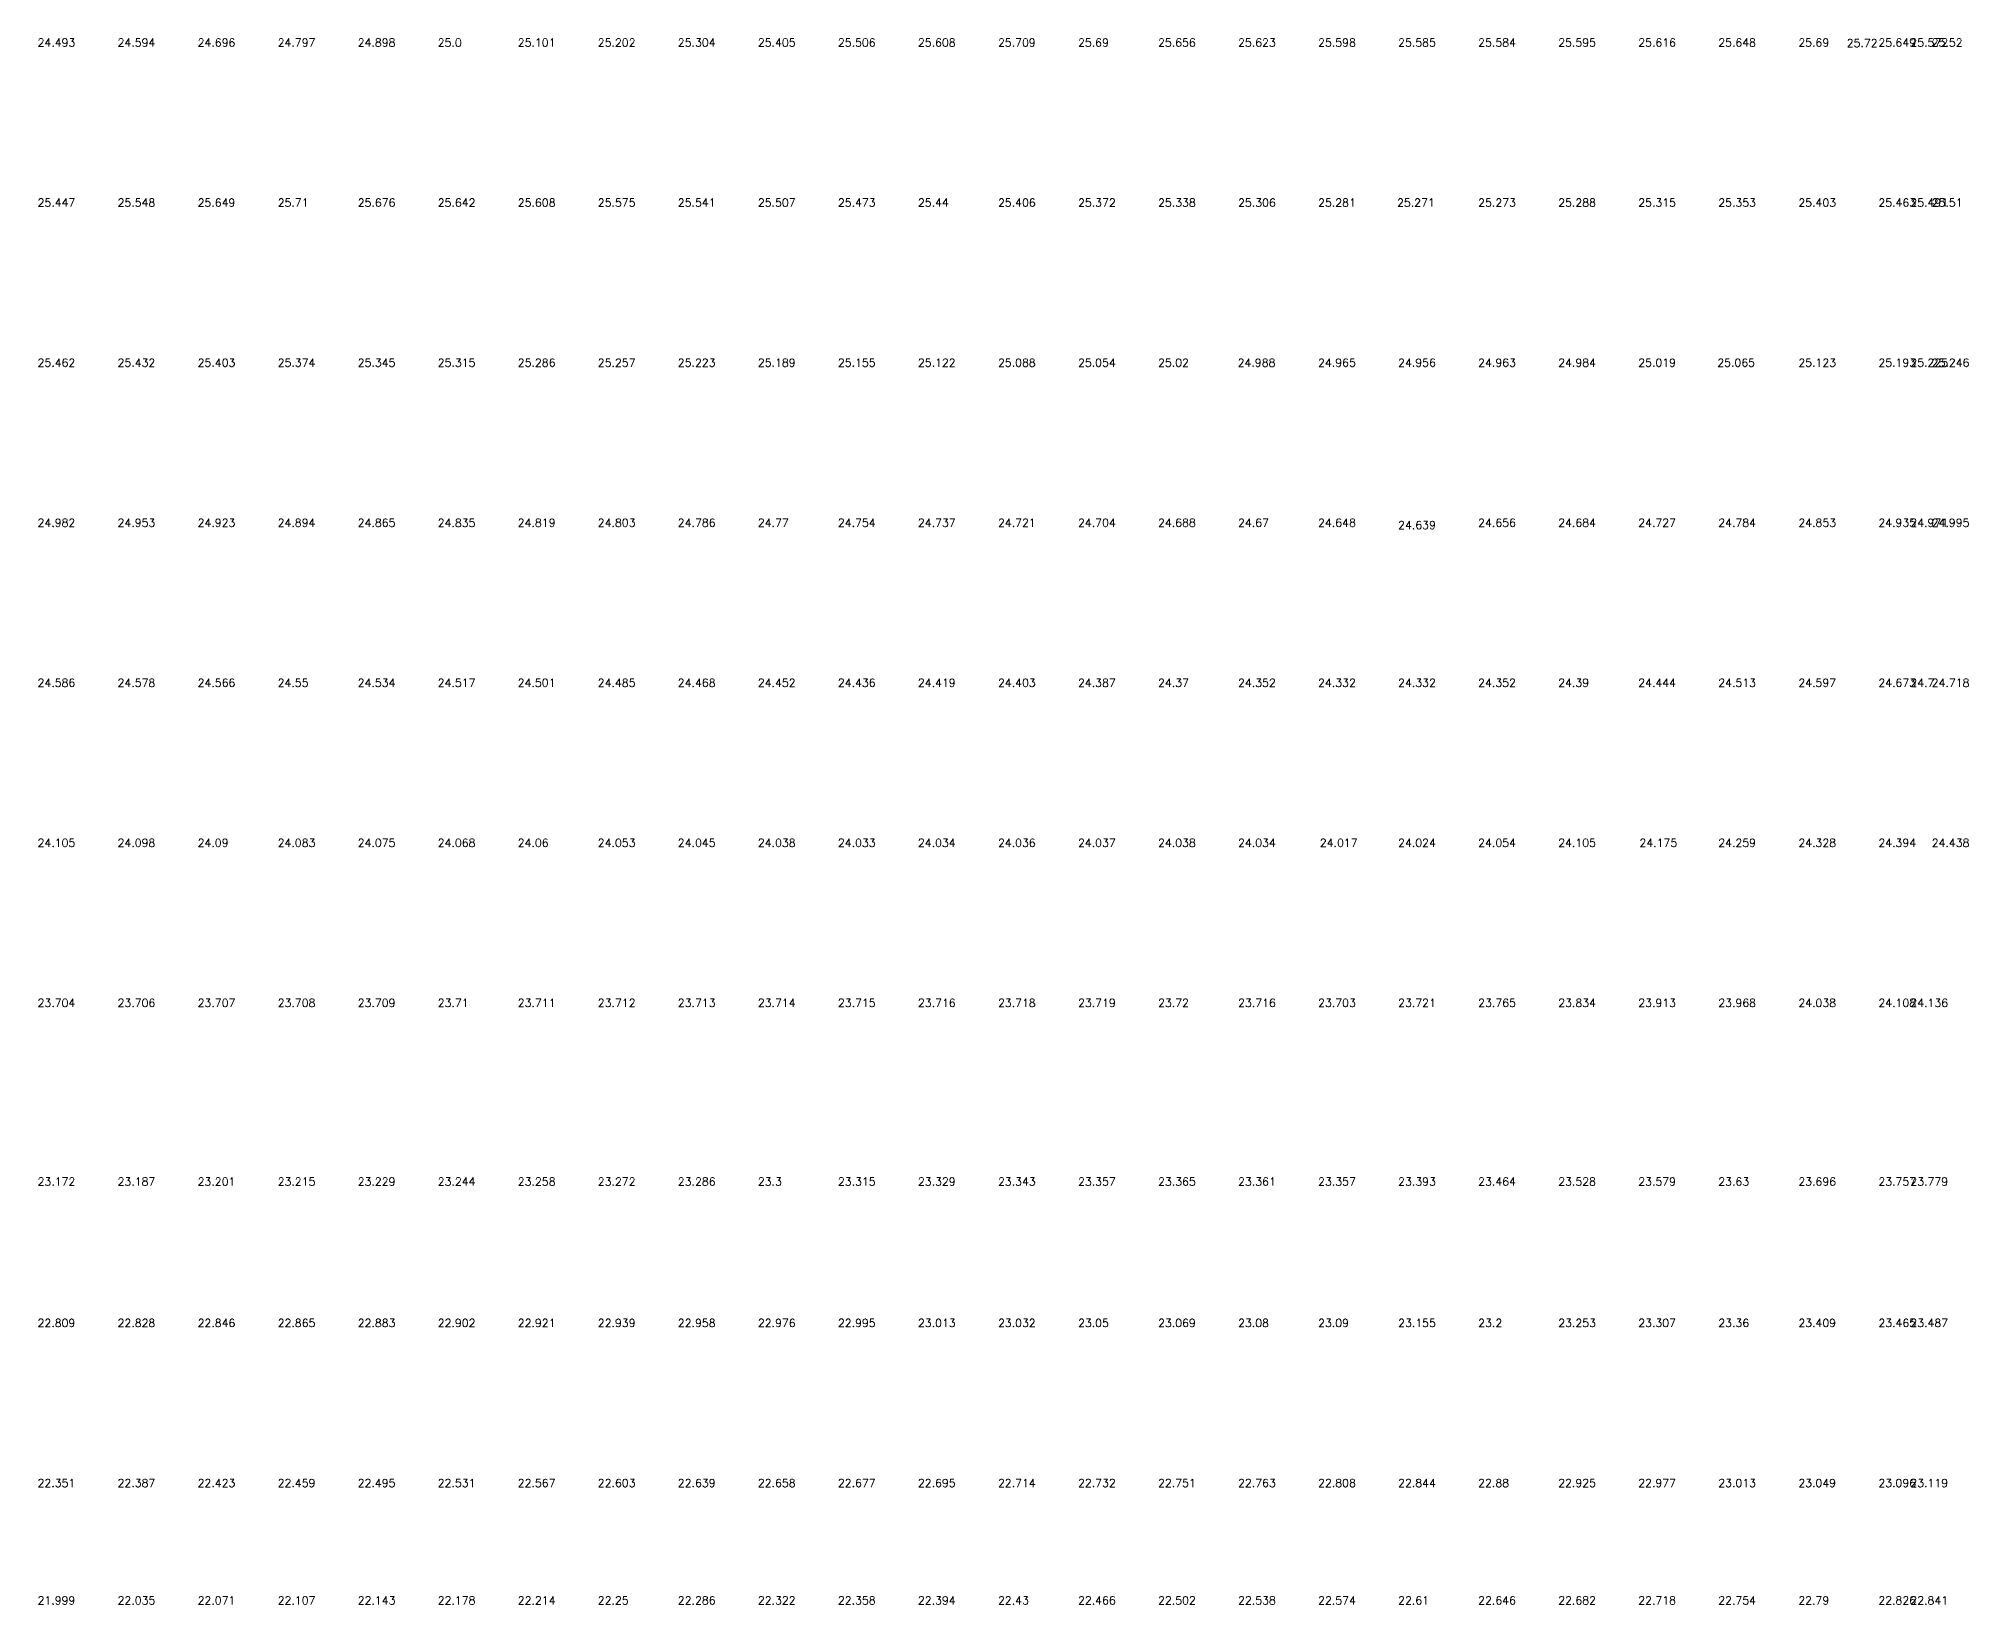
# Model space of a CAD drawing. Extents: x 6821 to 156660, y 8800 to 140150.
# Drawn here: x 120020 to 156188, y 8800 to 38150 of the extents above; entities that cross this region are included whole.
import ezdxf

# ---------------------------------------------------------------- set-up
doc = ezdxf.new("R2010")
doc.units = 0
doc.layers.get('0').update_dxf_attribs({"linetype": 'CONTINUOUS'})
doc.styles.get("Standard").update_dxf_attribs({"font": 'romans.shx', "bigfont": 'hztxt.shx'})

msp = doc.modelspace()

# ---------------------------------------------------------------- texts
for s, p in [('24.493', (120000.62, 38000, 24772.92)), ('24.594', (121500.62, 38000, 24874.28)), ('24.696', (123000.62, 38000, 24975.63)), ('24.797', (124500.62, 38000, 25076.99)), ('24.898', (126000.62, 38000, 25178.35)), ('25.0', (127500.62, 38000, 25279.7)), ('25.101', (129000.62, 38000, 25381.06)), ('25.202', (130500.62, 38000, 25482.42)), ('25.304', (132000.62, 38000, 25583.77)), ('25.405', (133500.62, 38000, 25685.13)), ('25.506', (135000.62, 38000, 25786.49)), ('25.608', (136500.62, 38000, 25887.85)), ('25.709', (138000.62, 38000, 25989.2)), ('25.69', (139500.62, 38000, 25969.82)), ('25.656', (141000.62, 38000, 25936.04)), ('25.623', (142500.62, 38000, 25903.39)), ('25.598', (144000.62, 38000, 25878.23)), ('25.585', (145500.62, 38000, 25865.26)), ('25.584', (147000.62, 38000, 25864.16)), ('25.595', (148500.62, 38000, 25874.56)), ('25.616', (150000.62, 38000, 25896.06)), ('25.648', (151500.62, 38000, 25928.18)), ('25.69', (153000.62, 38000, 25970.41)), ('25.72', (153907.61, 37992, 26000)), ('25.649', (154500.62, 38000, 25928.85)), ('25.572', (155100.62, 38000, 25851.66)), ('25.52', (155500.62, 38000, 25799.99)), ('25.447', (120000.62, 35000, 25726.61)), ('25.548', (121500.62, 35000, 25827.97)), ('25.649', (123000.62, 35000, 25929.33)), ('25.71', (124500.62, 35000, 25989.77)), ('25.676', (126000.62, 35000, 25955.99)), ('25.642', (127500.62, 35000, 25922.22)), ('25.608', (129000.62, 35000, 25888.44)), ('25.575', (130500.62, 35000, 25854.66)), ('25.541', (132000.62, 35000, 25820.88)), ('25.507', (133500.62, 35000, 25787.1)), ('25.473', (135000.62, 35000, 25753.32)), ('25.44', (136500.62, 35000, 25719.54)), ('25.406', (138000.62, 35000, 25685.77)), ('25.372', (139500.62, 35000, 25651.99)), ('25.338', (141000.62, 35000, 25618.21)), ('25.306', (142500.62, 35000, 25585.53)), ('25.281', (144000.62, 35000, 25561.48)), ('25.271', (145479.81, 35000, 25550.81)), ('25.273', (147000.62, 35000, 25552.98)), ('25.288', (148500.62, 35000, 25567.78)), ('25.315', (150000.62, 35000, 25594.69)), ('25.353', (151500.62, 35000, 25633.23)), ('25.353', (151500.62, 35000, 25633.23)), ('25.403', (153000.62, 35000, 25682.88)), ('25.463', (154500.62, 35000, 25743.05)), ('25.463', (154500.62, 35000, 25743.05)), ('25.491', (155100.62, 35000, 25770.85)), ('25.51', (155500.62, 35000, 25789.64)), ('25.462', (120000.62, 32000, 25741.74)), ('25.432', (121500.62, 32000, 25712.47)), ('25.403', (123000.62, 32000, 25683.2)), ('25.374', (124500.62, 32000, 25653.93)), ('25.345', (126000.62, 32000, 25624.66)), ('25.315', (127500.62, 32000, 25595.39)), ('25.286', (129000.62, 32000, 25566.12)), ('25.257', (130500.62, 31999.48, 25536.77)), ('25.223', (132000.62, 32000, 25503.05)), ('25.189', (133500.62, 32000, 25469.27)), ('25.155', (135000.62, 32000, 25435.49)), ('25.122', (136500.62, 32000, 25401.71)), ('25.088', (138000.62, 32000, 25367.93)), ('25.054', (139500.62, 32000, 25334.15)), ('25.02', (141000.62, 32000, 25300.38)), ('24.988', (142493.22, 32000, 25267.8)), ('24.965', (144000.62, 32000, 25244.74)), ('24.956', (145500.62, 32000, 25236.25)), ('24.963', (147000.62, 32000, 25242.83)), ('24.984', (148500.62, 32000, 25264.25)), ('25.019', (150000.62, 32000, 25298.54)), ('25.065', (151482.21, 32000, 25344.52)), ('25.123', (153000.62, 32000, 25403.48)), ('25.193', (154500.62, 32000, 25472.91)), ('25.225', (155100.62, 32000, 25504.62)), ('25.246', (155500.62, 32000, 25526.03)), ('24.982', (120000.62, 29000, 25261.79)), ('24.953', (121500.62, 29000, 25232.52)), ('24.923', (123000.62, 29000, 25203.25)), ('24.894', (124500.62, 29000, 25173.98)), ('24.865', (126000.62, 29000, 25144.71)), ('24.835', (127500.62, 28997.26, 25115.01)), ('24.819', (129000.62, 29000, 25098.94)), ('24.803', (130500.62, 29000, 25082.59)), ('24.786', (132000.62, 29000, 25066.24)), ('24.77', (133500.62, 29000, 25049.89)), ('24.754', (135000.62, 29000, 25033.54)), ('24.737', (136500.62, 29000, 25017.18)), ('24.721', (138000.62, 29000, 25000.83)), ('24.704', (139500.62, 29000, 24984.48)), ('24.688', (141000.62, 29000, 24968.13)), ('24.67', (142500.62, 29000, 24949.8)), ('24.648', (144000.62, 29000, 24927.99)), ('24.639', (145500.62, 28956.39, 24919.09)), ('24.656', (147000.62, 29000, 24936.05)), ('24.684', (148500.62, 29000, 24963.84)), ('24.727', (150000.62, 29000, 25007.4)), ('24.784', (151500.62, 29000, 25063.9)), ('24.853', (153000.62, 29000, 25132.87)), ('24.935', (154500.62, 29000, 25214.63)), ('24.971', (155100.62, 29000, 25250.56)), ('24.995', (155500.62, 29000, 25274.52)), ('24.586', (120000.62, 26000, 24865.55)), ('24.578', (121500.62, 26000, 24858.02)), ('24.566', (123000.62, 26000, 24846.43)), ('24.55', (124500.62, 26000, 24830.08)), ('24.534', (126000.62, 26000, 24813.73)), ('24.517', (127500.62, 26000, 24797.38)), ('24.501', (129000.62, 26000, 24781.02)), ('24.485', (130500.62, 26000, 24764.67)), ('24.468', (132000.62, 26000, 24748.32)), ('24.452', (133500.62, 26000, 24731.97)), ('24.436', (135000.62, 26000, 24715.61)), ('24.419', (136500.62, 26000, 24699.26)), ('24.403', (138000.62, 26000, 24682.91)), ('24.387', (139500.62, 26000, 24666.56)), ('24.37', (141000.62, 26000, 24650.21)), ('24.352', (142500.62, 26000, 24631.94)), ('24.332', (144000.62, 26000, 24611.59)), ('24.332', (145500.62, 26000, 24612.44)), ('24.352', (147000.62, 26000, 24632.45)), ('24.39', (148500.62, 26000, 24669.66)), ('24.444', (150000.62, 26000, 24724.32)), ('24.513', (151500.62, 26000, 24793.22)), ('24.597', (153000.62, 26000, 24876.75)), ('24.673', (154500.62, 26000, 24953.13)), ('24.7', (155100.62, 26000, 24979.54)), ('24.718', (155500.62, 26000, 24997.71)), ('24.105', (120000.62, 23000, 24385.44)), ('24.098', (121500.62, 23000, 24377.9)), ('24.09', (123000.62, 23000, 24370.37)), ('24.083', (124500.62, 23000, 24362.84)), ('24.075', (126000.62, 23000, 24355.31)), ('24.068', (127500.62, 23000, 24347.77)), ('24.06', (129000.62, 23000, 24340.24)), ('24.053', (130500.62, 23000, 24332.71)), ('24.045', (132000.62, 23000, 24325.18)), ('24.038', (133500.62, 23000, 24317.64)), ('24.033', (135000.62, 23000, 24313.35)), ('24.034', (136500.62, 23000, 24314.43)), ('24.036', (138000.62, 23000, 24315.52)), ('24.037', (139500.62, 23000, 24316.6)), ('24.038', (141000.62, 23000, 24317.68)), ('24.034', (142500.62, 23000, 24314.08)), ('24.017', (144033.26, 23000, 24296.99)), ('24.024', (145500.62, 23000, 24304.32)), ('24.054', (147000.62, 23000, 24334.2)), ('24.105', (148500.62, 23000, 24384.75)), ('24.175', (150023.68, 23000, 24454.8)), ('24.259', (151500.62, 23000, 24538.88)), ('24.328', (153000.62, 23000, 24607.61)), ('24.394', (154500.62, 23000, 24673.62)), ('24.438', (155500.62, 23000, 24717.63)), ('23.704', (120000.62, 20000, 23984.5)), ('23.706', (121500.62, 20000, 23985.58)), ('23.707', (123000.62, 20000, 23986.67)), ('23.708', (124500.62, 20000, 23987.75)), ('23.709', (126000.62, 20000, 23988.83)), ('23.71', (127500.62, 20000, 23989.92)), ('23.711', (129000.62, 20000, 23991)), ('23.712', (130500.62, 20000, 23992.09)), ('23.713', (132000.62, 20000, 23993.17)), ('23.714', (133500.62, 20000, 23994.25)), ('23.715', (135000.62, 20000, 23995.34)), ('23.716', (136500.62, 20000, 23996.42)), ('23.718', (138000.62, 20000, 23997.51)), ('23.719', (139500.62, 20000, 23998.59)), ('23.72', (141000.62, 20000, 23999.67)), ('23.716', (142500.62, 20000, 23996.21)), ('23.703', (144000.62, 20000, 23983.08)), ('23.721', (145500.62, 20000, 24000.64)), ('23.765', (147000.62, 20000, 24045.17)), ('23.834', (148500.62, 20000, 24113.92)), ('23.913', (150000.62, 20000, 24193.01)), ('23.968', (151500.62, 20000, 24247.56)), ('24.038', (153000.62, 20000, 24317.82)), ('24.108', (154500.62, 20000, 24388.09)), ('24.136', (155100.62, 20000, 24416.2)), ('23.172', (120000.62, 16650, 23452.44)), ('23.187', (121500.62, 16650, 23466.66)), ('23.201', (123000.62, 16650, 23480.88)), ('23.215', (124500.62, 16650, 23495.1)), ('23.229', (126000.62, 16650, 23509.32)), ('23.244', (127500.62, 16650, 23523.54)), ('23.258', (129000.62, 16650, 23537.76)), ('23.272', (130500.62, 16650, 23551.97)), ('23.286', (132000.62, 16650, 23566.19)), ('23.3', (133500.62, 16650, 23580.41)), ('23.315', (135000.62, 16650, 23594.63)), ('23.329', (136500.62, 16650, 23608.85)), ('23.343', (138000.62, 16650, 23623.07)), ('23.357', (139500.62, 16650, 23637.29)), ('23.365', (141000.62, 16650, 23644.56)), ('23.361', (142500.62, 16650, 23641.27)), ('23.357', (144000.62, 16650, 23636.8)), ('23.393', (145500.62, 16650, 23673.11)), ('23.464', (147000.62, 16650, 23744.36)), ('23.528', (148500.62, 16650, 23807.85)), ('23.579', (150000.62, 16650, 23859.05)), ('23.63', (151500.62, 16650, 23910.25)), ('23.696', (153000.62, 16650, 23976.07)), ('23.757', (154500.62, 16650, 24037.4)), ('23.779', (155100.62, 16650, 24058.75)), ('22.809', (120000.62, 14000, 23089.36)), ('22.828', (121500.62, 14000, 23107.89)), ('22.846', (123000.62, 14000, 23126.42)), ('22.865', (124500.62, 14000, 23144.95)), ('22.883', (126000.62, 14000, 23163.48)), ('22.902', (127500.62, 14000, 23182.01)), ('22.921', (129000.62, 14000, 23200.54)), ('22.939', (130500.62, 14000, 23219.07)), ('22.958', (132000.62, 14000, 23237.6)), ('22.976', (133500.62, 14000, 23256.13)), ('22.995', (135000.62, 14000, 23274.66)), ('23.013', (136500.62, 14000, 23293.19)), ('23.032', (138000.62, 14000, 23311.72)), ('23.05', (139500.62, 14000, 23330.25)), ('23.069', (141000.62, 14000, 23348.78)), ('23.08', (142500.62, 14000, 23360.49)), ('23.09', (144000.62, 14000, 23369.86)), ('23.155', (145500.62, 14000, 23435.42)), ('23.2', (147000.62, 14000, 23479.98)), ('23.253', (148500.62, 14000, 23533.37)), ('23.307', (150000.62, 14000, 23586.76)), ('23.36', (151500.62, 14000, 23640.15)), ('23.409', (153000.62, 14000, 23688.56)), ('23.465', (154500.62, 14000, 23744.87)), ('23.487', (155100.62, 14000, 23767.39)), ('22.351', (120000.62, 11000, 22630.9)), ('22.387', (121500.62, 11000, 22666.88)), ('22.423', (123000.62, 11000, 22702.87)), ('22.459', (124500.62, 11000, 22738.86)), ('22.495', (126000.62, 11000, 22774.84)), ('22.531', (127500.62, 11000, 22810.83)), ('22.567', (129000.62, 11000, 22846.81)), ('22.603', (130500.62, 11000, 22882.8)), ('22.639', (132000.62, 11000, 22918.78)), ('22.658', (133500.62, 11000, 22938.03)), ('22.677', (135000.62, 11000, 22956.56)), ('22.695', (136500.62, 11000, 22975.09)), ('22.714', (138000.62, 11000, 22993.62)), ('22.732', (139500.62, 11000, 23012.15)), ('22.751', (141000.62, 11000, 23030.68)), ('22.763', (142500.62, 11000, 23043.45)), ('22.808', (144000.62, 11000, 23088.4)), ('22.844', (145500.62, 11000, 23124.39)), ('22.88', (147000.62, 11000, 23160.37)), ('22.925', (148500.62, 11000, 23204.54)), ('22.977', (150000.62, 11000, 23256.66)), ('23.013', (151500.62, 11000, 23292.65)), ('23.049', (153000.62, 11000, 23328.63)), ('23.096', (154500.62, 11000, 23376.28)), ('23.119', (155100.62, 11000, 23398.81)), ('21.999', (120000.62, 8800, 22278.57)), ('21.999', (120000.62, 8800, 22278.57)), ('22.035', (121500.62, 8800, 22314.56)), ('22.035', (121500.62, 8800, 22314.56)), ('22.071', (123000.62, 8800, 22350.54)), ('22.071', (123000.62, 8800, 22350.54)), ('22.107', (124500.62, 8800, 22386.53)), ('22.107', (124500.62, 8800, 22386.53)), ('22.143', (126000.62, 8800, 22422.51)), ('22.143', (126000.62, 8800, 22422.51)), ('22.178', (127500.62, 8800, 22458.5)), ('22.178', (127500.62, 8800, 22458.5)), ('22.214', (129000.62, 8800, 22494.49)), ('22.214', (129000.62, 8800, 22494.49)), ('22.25', (130500.62, 8800, 22530.47)), ('22.25', (130500.62, 8800, 22530.47)), ('22.286', (132000.62, 8800, 22566.46)), ('22.286', (132000.62, 8800, 22566.46)), ('22.322', (133500.62, 8800, 22602.44)), ('22.322', (133500.62, 8800, 22602.44)), ('22.358', (135000.62, 8800, 22638.43)), ('22.358', (135000.62, 8800, 22638.43)), ('22.394', (136500.62, 8800, 22674.41)), ('22.394', (136500.62, 8800, 22674.41)), ('22.43', (138000.62, 8800, 22710.4)), ('22.43', (138000.62, 8800, 22710.4)), ('22.466', (139500.62, 8800, 22746.38)), ('22.466', (139500.62, 8800, 22746.38)), ('22.502', (141000.62, 8800, 22782.37)), ('22.502', (141000.62, 8800, 22782.37)), ('22.538', (142500.62, 8800, 22818.36)), ('22.538', (142500.62, 8800, 22818.36)), ('22.574', (144000.62, 8800, 22854.34)), ('22.574', (144000.62, 8800, 22854.34)), ('22.61', (145500.62, 8800, 22890.33)), ('22.61', (145500.62, 8800, 22890.33)), ('22.646', (147000.62, 8800, 22926.31)), ('22.646', (147000.62, 8800, 22926.31)), ('22.682', (148500.62, 8800, 22962.3)), ('22.682', (148500.62, 8800, 22962.3)), ('22.718', (150000.62, 8800, 22998.28)), ('22.718', (150000.62, 8800, 22998.28)), ('22.754', (151500.62, 8800, 23034.27)), ('22.754', (151500.62, 8800, 23034.27)), ('22.79', (153000.62, 8800, 23070.26)), ('22.79', (153000.62, 8800, 23070.26)), ('22.826', (154500.62, 8800, 23106.24)), ('22.826', (154500.62, 8800, 23106.24)), ('22.841', (155100.62, 8800, 23120.64)), ('22.841', (155100.62, 8800, 23120.64))]:
    msp.add_text(s, height=150).set_placement(p)

doc.saveas('drawing.dxf')
